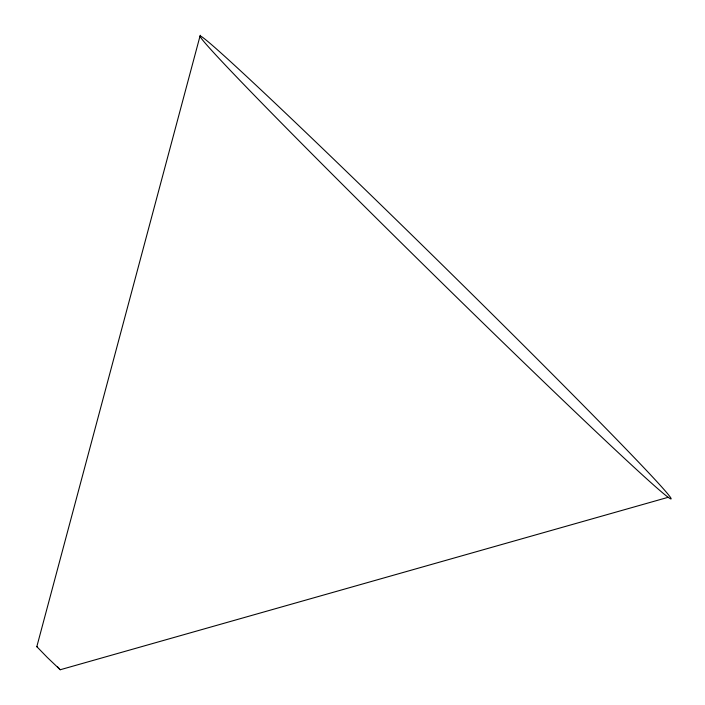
<?xml version="1.0" encoding="UTF-8"?>
<svg xmlns="http://www.w3.org/2000/svg" width="705" height="705" viewBox="0 0 705 705"><rect width="100%" height="100%" fill="white"/><g stroke="black" fill="none" stroke-linecap="round" stroke-linejoin="round"><path stroke-width="1.06" d="M668.181 497.298A329.993 6.53 44.5 0 1 296.021 137.792A329.993 6.53 44.5 0 1 338.435 163.727A329.993 6.53 44.5 0 1 668.181 497.298L60.216 669.75L47.297 657.448L36.819 646.644L200.246 35.25M36.819 646.644L37.532 647.234M57.66 666.895L60.216 669.75"/></g></svg>
